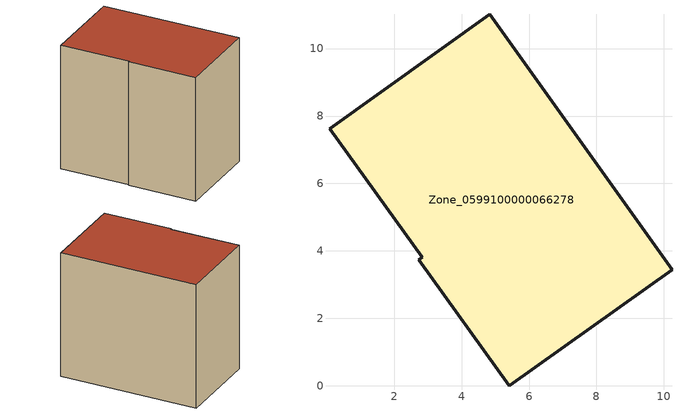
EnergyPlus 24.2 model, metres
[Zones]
Zone_0599100000066278
 floor ground (C_G): 5.41,0 2.73,3.74 2.83,3.81 0.08,7.63 4.84,11.02 10.24,3.44 z0
 wall outside (C_F): 5.41,0 10.24,3.44 4.84,11.02 0.08,7.63 2.83,3.81 2.73,3.74 5.41,0 z0:8.51
 roof outside (C_R): 2.73,3.74 5.41,0 10.24,3.44 4.84,11.02 0.08,7.63 2.83,3.81 z8.51
[BUILDING]
Pand.0599100000066278: North Axis=0; Terrain=City; Loads Convergence Tolerance Value=0.04; Temperature Convergence Tolerance Value=0.4; Solar Distribution=FullExterior; Maximum Number of Warmup Days=25; Minimum Number of Warmup Days=1
[Site:Location]
Rotterdam.The.Hague.AP_ZH_NLD Design_Conditions: Latitude=51.96; Longitude=4.45; Time Zone=1; Elevation=-4.5
[SITE:GROUNDTEMPERATURE:BUILDINGSURFACE]
18, 18, 18, 18, 18, 18, 18, 18, 18, 18, 18, 18
[MATERIAL] Thermal Absorptance=0.9; Solar Absorptance=0.7; Visible Absorptance=0.7
Name | Roughness | Thickness | Conductivity | Density | Specific Heat
G.TC.1975-1991 | MediumSmooth | 0.15 | 0.288461 | 540 | 1210
F.TC.1975-1991 | Rough | 0.3 | 0.230769 | 1920 | 840
R.TC.1975-1991 | MediumRough | 0.2 | 0.153846 | 1500 | 1000
[CONSTRUCTION]
C_G: G.TC.1975-1991
C_F: F.TC.1975-1991
C_R: R.TC.1975-1991
[ZONE]
Zone_0599100000066278: Type=1; Multiplier=1; Ceiling Height=Autocalculate; Volume=Autocalculate; Floor Area=autocalculate; Part of Total Floor Area=Yes
[ZONEINFILTRATION:DESIGNFLOWRATE]
Infil_Zone_0599100000066278: Zone or ZoneList or Space or SpaceList=Zone_0599100000066278; Schedule=AlwaysOn; Design Flow Rate Calculation Method=Flow/Area; Flow Rate per Floor Area=0.003; Constant Term Coefficient=1; Temperature Term Coefficient=0; Velocity Term Coefficient=0; Velocity Squared Term Coefficient=0
[HVACTEMPLATE:ZONE:IDEALLOADSAIRSYSTEM]
Zone_0599100000066278: Maximum Heating Supply Air Temperature=50; Minimum Cooling Supply Air Temperature=13; Maximum Heating Supply Air Humidity Ratio=0.0156; Minimum Cooling Supply Air Humidity Ratio=0.0077; Heating Limit=NoLimit; Cooling Limit=NoLimit; Dehumidification Control Type=ConstantSensibleHeatRatio; Cooling Sensible Heat Ratio=0.7; Dehumidification Setpoint=60; Humidification Control Type=None; Humidification Setpoint=30; Outdoor Air Method=None; Outdoor Air Flow Rate per Person=0.00944; Outdoor Air Flow Rate per Zone Floor Area=0; Outdoor Air Flow Rate per Zone=0; Demand Controlled Ventilation Type=None; Outdoor Air Economizer Type=NoEconomizer; Heat Recovery Type=None; Sensible Heat Recovery Effectiveness=0.7; Latent Heat Recovery Effectiveness=0.65
[ZONECONTROL:THERMOSTAT]
ThermostatControl_Zone_0599100000066278: Zone or ZoneList=Zone_0599100000066278; Control Type Schedule=DualSetpointControlType; Control 1=Thermostat_Zone_0599100000066278; Temperature Difference Between Cutout And Setpoint=0
[THERMOSTATSETPOINT:DUALSETPOINT]
Thermostat_Zone_0599100000066278: Heating Setpoint Temperature Schedule=HeatingSetpoint_Zone_0599100000066278; Cooling Setpoint Temperature Schedule=CoolingSetpoint_Zone_0599100000066278
[SCHEDULE:COMPACT]
HeatingSetpoint_Zone_0599100000066278: Through: 12/31, For: AllDays, Until: 24:00, 21
CoolingSetpoint_Zone_0599100000066278: Through: 12/31, For: AllDays, Until: 24:00, 24
DualSetpointControlType: Through: 12/31, For: AllDays, Until: 24:00, 4
AlwaysOn: Through: 12/31, For: AllDays, Until: 24:00, 1
